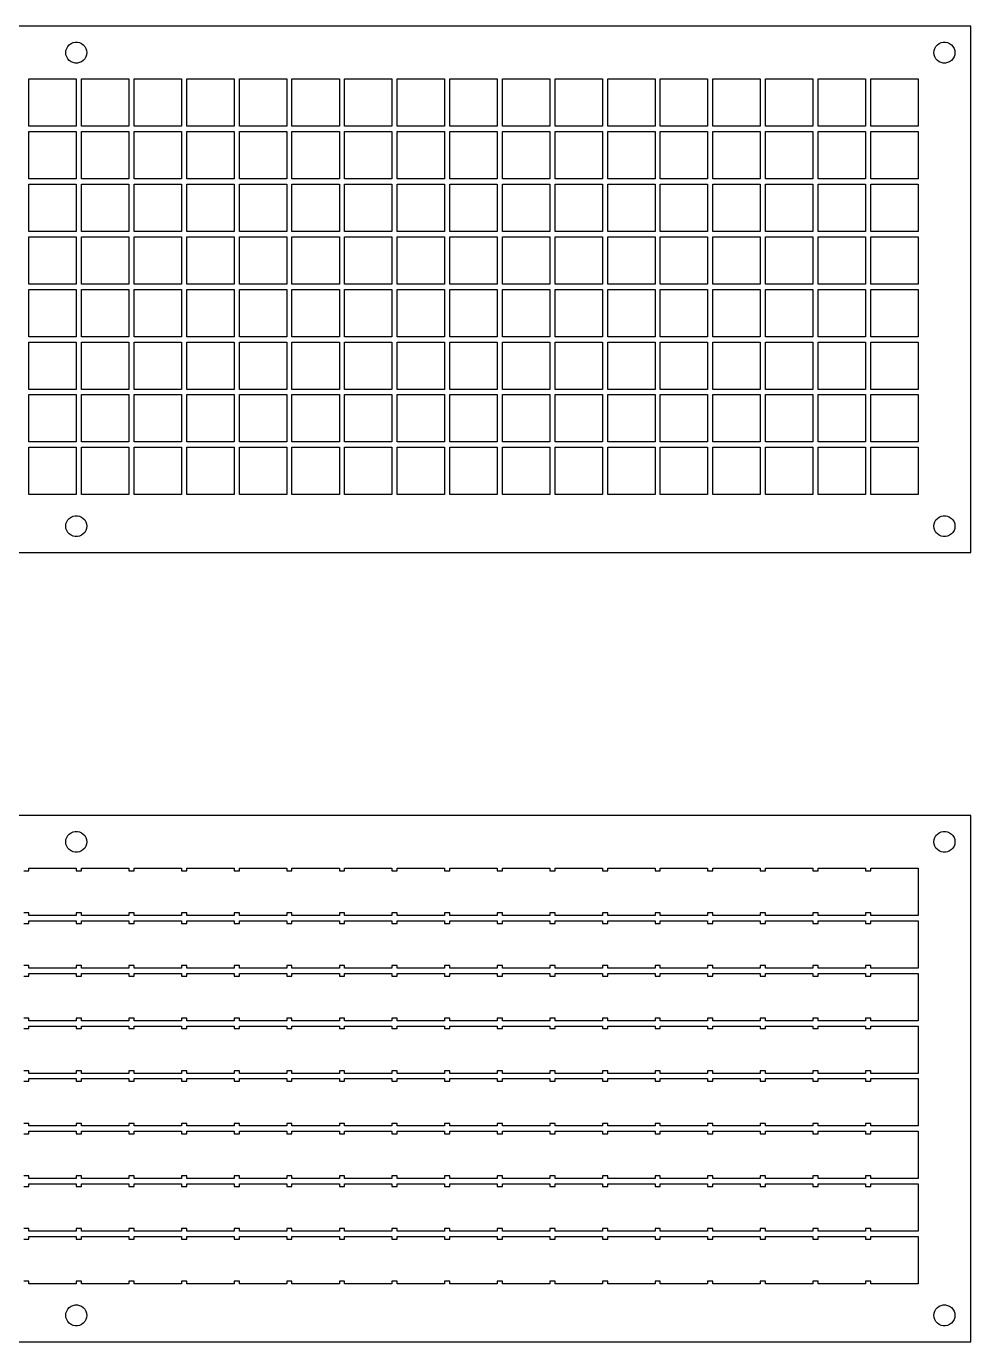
# Model space of a CAD drawing. Header units: metres. Extents: x 0 to 340, y 0 to 250.
# Drawn here: x 160.5 to 340, y 0 to 250 of the extents above; entities that cross this region are included whole.
import ezdxf

# ---------------------------------------------------------------- set-up
doc = ezdxf.new("R2010")
doc.units = ezdxf.units.M

msp = doc.modelspace()

# ---------------------------------------------------------------- linework, layer by layer
for p, q in [((340, 250), (0, 250)), ((340, 150), (340, 250)), ((168, 245), (168.044, 245.416)), ((168.044, 244.584), (168, 245)), ((168.044, 245.416), (168.173, 245.813)), ((168.173, 245.813), (168.382, 246.176)), ((168.382, 246.176), (168.662, 246.486)), ((168.662, 246.486), (169, 246.732)), ((169, 246.732), (169.382, 246.902)), ((169.382, 246.902), (169.791, 246.989)), ((169.791, 246.989), (170.209, 246.989)), ((170.209, 246.989), (170.618, 246.902)), ((170.618, 246.902), (171, 246.732)), ((171, 246.732), (171.338, 246.486)), ((171.338, 246.486), (171.618, 246.176)), ((171.618, 246.176), (171.827, 245.813)), ((171.827, 245.813), (171.956, 245.416)), ((171.956, 245.416), (172, 245)), ((172, 245), (171.956, 244.584)), ((333, 245), (333.044, 245.416)), ((333.044, 244.584), (333, 245)), ((333.044, 245.416), (333.173, 245.813)), ((333.173, 245.813), (333.382, 246.176)), ((333.382, 246.176), (333.662, 246.486)), ((333.662, 246.486), (334, 246.732)), ((334, 246.732), (334.382, 246.902)), ((334.382, 246.902), (334.791, 246.989)), ((334.791, 246.989), (335.209, 246.989)), ((335.209, 246.989), (335.618, 246.902)), ((335.618, 246.902), (336, 246.732)), ((336, 246.732), (336.338, 246.486)), ((336.338, 246.486), (336.618, 246.176)), ((336.618, 246.176), (336.827, 245.813)), ((336.827, 245.813), (336.956, 245.416)), ((336.956, 245.416), (337, 245)), ((337, 245), (336.956, 244.584)), ((168.173, 244.187), (168.044, 244.584)), ((168.382, 243.824), (168.173, 244.187)), ((168.662, 243.514), (168.382, 243.824)), ((169, 243.268), (168.662, 243.514)), ((169.382, 243.098), (169, 243.268)), ((169.791, 243.011), (169.382, 243.098)), ((170.209, 243.011), (169.791, 243.011)), ((170.618, 243.098), (170.209, 243.011)), ((171, 243.268), (170.618, 243.098)), ((171.338, 243.514), (171, 243.268)), ((171.618, 243.824), (171.338, 243.514)), ((171.827, 244.187), (171.618, 243.824)), ((171.956, 244.584), (171.827, 244.187)), ((333.173, 244.187), (333.044, 244.584)), ((333.382, 243.824), (333.173, 244.187)), ((333.662, 243.514), (333.382, 243.824)), ((334, 243.268), (333.662, 243.514)), ((334.382, 243.098), (334, 243.268)), ((334.791, 243.011), (334.382, 243.098)), ((335.209, 243.011), (334.791, 243.011)), ((335.618, 243.098), (335.209, 243.011)), ((336, 243.268), (335.618, 243.098)), ((336.338, 243.514), (336, 243.268)), ((336.618, 243.824), (336.338, 243.514)), ((336.827, 244.187), (336.618, 243.824)), ((336.956, 244.584), (336.827, 244.187)), ((161, 231), (161, 240)), ((161, 240), (170, 240)), ((170, 240), (170, 231)), ((171, 231), (171, 240)), ((171, 240), (180, 240)), ((180, 240), (180, 231)), ((181, 231), (181, 240)), ((181, 240), (190, 240)), ((190, 240), (190, 231)), ((191, 231), (191, 240)), ((191, 240), (200, 240)), ((200, 240), (200, 231)), ((201, 231), (201, 240)), ((201, 240), (210, 240)), ((210, 240), (210, 231)), ((211, 231), (211, 240)), ((211, 240), (220, 240)), ((220, 240), (220, 231)), ((221, 231), (221, 240)), ((221, 240), (230, 240)), ((230, 240), (230, 231)), ((231, 231), (231, 240)), ((231, 240), (240, 240)), ((240, 240), (240, 231)), ((241, 231), (241, 240)), ((241, 240), (250, 240)), ((250, 240), (250, 231)), ((251, 231), (251, 240)), ((251, 240), (260, 240)), ((260, 240), (260, 231)), ((261, 231), (261, 240)), ((261, 240), (270, 240)), ((270, 240), (270, 231)), ((271, 231), (271, 240)), ((271, 240), (280, 240)), ((280, 240), (280, 231)), ((281, 231), (281, 240)), ((281, 240), (290, 240)), ((290, 240), (290, 231)), ((291, 231), (291, 240)), ((291, 240), (300, 240)), ((300, 240), (300, 231)), ((301, 231), (301, 240)), ((301, 240), (310, 240)), ((310, 240), (310, 231)), ((311, 231), (311, 240)), ((311, 240), (320, 240)), ((320, 240), (320, 231)), ((321, 231), (321, 240)), ((321, 240), (330, 240)), ((330, 240), (330, 231)), ((170, 231), (161, 231)), ((161, 221), (161, 230)), ((161, 230), (170, 230)), ((170, 230), (170, 221)), ((180, 231), (171, 231)), ((171, 221), (171, 230)), ((171, 230), (180, 230)), ((180, 230), (180, 221)), ((190, 231), (181, 231)), ((181, 221), (181, 230)), ((181, 230), (190, 230)), ((190, 230), (190, 221)), ((200, 231), (191, 231)), ((191, 221), (191, 230)), ((191, 230), (200, 230)), ((200, 230), (200, 221)), ((210, 231), (201, 231)), ((201, 221), (201, 230)), ((201, 230), (210, 230)), ((210, 230), (210, 221)), ((220, 231), (211, 231)), ((211, 221), (211, 230)), ((211, 230), (220, 230)), ((220, 230), (220, 221)), ((230, 231), (221, 231)), ((221, 221), (221, 230)), ((221, 230), (230, 230)), ((230, 230), (230, 221)), ((240, 231), (231, 231)), ((231, 221), (231, 230)), ((231, 230), (240, 230)), ((240, 230), (240, 221)), ((250, 231), (241, 231)), ((241, 221), (241, 230)), ((241, 230), (250, 230)), ((250, 230), (250, 221)), ((260, 231), (251, 231)), ((251, 221), (251, 230)), ((251, 230), (260, 230)), ((260, 230), (260, 221)), ((270, 231), (261, 231)), ((261, 221), (261, 230)), ((261, 230), (270, 230)), ((270, 230), (270, 221)), ((280, 231), (271, 231)), ((271, 221), (271, 230)), ((271, 230), (280, 230)), ((280, 230), (280, 221)), ((290, 231), (281, 231)), ((281, 221), (281, 230)), ((281, 230), (290, 230)), ((290, 230), (290, 221)), ((300, 231), (291, 231)), ((291, 221), (291, 230)), ((291, 230), (300, 230)), ((300, 230), (300, 221)), ((310, 231), (301, 231)), ((301, 221), (301, 230)), ((301, 230), (310, 230)), ((310, 230), (310, 221)), ((320, 231), (311, 231)), ((311, 221), (311, 230)), ((311, 230), (320, 230)), ((320, 230), (320, 221)), ((330, 231), (321, 231)), ((321, 221), (321, 230)), ((321, 230), (330, 230)), ((330, 230), (330, 221)), ((170, 221), (161, 221)), ((161, 211), (161, 220)), ((161, 220), (170, 220)), ((170, 220), (170, 211)), ((180, 221), (171, 221)), ((171, 211), (171, 220)), ((171, 220), (180, 220)), ((180, 220), (180, 211)), ((190, 221), (181, 221)), ((181, 211), (181, 220)), ((181, 220), (190, 220)), ((190, 220), (190, 211)), ((200, 221), (191, 221)), ((191, 211), (191, 220)), ((191, 220), (200, 220)), ((200, 220), (200, 211)), ((210, 221), (201, 221)), ((201, 211), (201, 220)), ((201, 220), (210, 220)), ((210, 220), (210, 211)), ((220, 221), (211, 221)), ((211, 211), (211, 220)), ((211, 220), (220, 220)), ((220, 220), (220, 211)), ((230, 221), (221, 221)), ((221, 211), (221, 220)), ((221, 220), (230, 220)), ((230, 220), (230, 211)), ((240, 221), (231, 221)), ((231, 211), (231, 220)), ((231, 220), (240, 220)), ((240, 220), (240, 211)), ((250, 221), (241, 221)), ((241, 211), (241, 220)), ((241, 220), (250, 220)), ((250, 220), (250, 211)), ((260, 221), (251, 221)), ((251, 211), (251, 220)), ((251, 220), (260, 220)), ((260, 220), (260, 211)), ((270, 221), (261, 221)), ((261, 211), (261, 220)), ((261, 220), (270, 220)), ((270, 220), (270, 211)), ((280, 221), (271, 221)), ((271, 211), (271, 220)), ((271, 220), (280, 220)), ((280, 220), (280, 211)), ((290, 221), (281, 221)), ((281, 211), (281, 220)), ((281, 220), (290, 220)), ((290, 220), (290, 211)), ((300, 221), (291, 221)), ((291, 211), (291, 220)), ((291, 220), (300, 220)), ((300, 220), (300, 211)), ((310, 221), (301, 221)), ((301, 211), (301, 220)), ((301, 220), (310, 220)), ((310, 220), (310, 211)), ((320, 221), (311, 221)), ((311, 211), (311, 220)), ((311, 220), (320, 220)), ((320, 220), (320, 211)), ((330, 221), (321, 221)), ((321, 211), (321, 220)), ((321, 220), (330, 220)), ((330, 220), (330, 211)), ((170, 211), (161, 211)), ((161, 201), (161, 210)), ((161, 210), (170, 210)), ((170, 210), (170, 201)), ((180, 211), (171, 211)), ((171, 201), (171, 210)), ((171, 210), (180, 210)), ((180, 210), (180, 201)), ((190, 211), (181, 211)), ((181, 201), (181, 210)), ((181, 210), (190, 210)), ((190, 210), (190, 201)), ((200, 211), (191, 211)), ((191, 201), (191, 210)), ((191, 210), (200, 210)), ((200, 210), (200, 201)), ((210, 211), (201, 211)), ((201, 201), (201, 210)), ((201, 210), (210, 210)), ((210, 210), (210, 201)), ((220, 211), (211, 211)), ((211, 201), (211, 210)), ((211, 210), (220, 210)), ((220, 210), (220, 201)), ((230, 211), (221, 211)), ((221, 201), (221, 210)), ((221, 210), (230, 210)), ((230, 210), (230, 201)), ((240, 211), (231, 211)), ((231, 201), (231, 210)), ((231, 210), (240, 210)), ((240, 210), (240, 201)), ((250, 211), (241, 211)), ((241, 201), (241, 210)), ((241, 210), (250, 210)), ((250, 210), (250, 201)), ((260, 211), (251, 211)), ((251, 201), (251, 210)), ((251, 210), (260, 210)), ((260, 210), (260, 201)), ((270, 211), (261, 211)), ((261, 201), (261, 210)), ((261, 210), (270, 210)), ((270, 210), (270, 201)), ((280, 211), (271, 211)), ((271, 201), (271, 210)), ((271, 210), (280, 210)), ((280, 210), (280, 201)), ((290, 211), (281, 211)), ((281, 201), (281, 210)), ((281, 210), (290, 210)), ((290, 210), (290, 201)), ((300, 211), (291, 211)), ((291, 201), (291, 210)), ((291, 210), (300, 210)), ((300, 210), (300, 201)), ((310, 211), (301, 211)), ((301, 201), (301, 210)), ((301, 210), (310, 210)), ((310, 210), (310, 201)), ((320, 211), (311, 211)), ((311, 201), (311, 210)), ((311, 210), (320, 210)), ((320, 210), (320, 201)), ((330, 211), (321, 211)), ((321, 201), (321, 210)), ((321, 210), (330, 210)), ((330, 210), (330, 201)), ((170, 201), (161, 201)), ((161, 191), (161, 200)), ((161, 200), (170, 200)), ((170, 200), (170, 191)), ((180, 201), (171, 201)), ((171, 191), (171, 200)), ((171, 200), (180, 200)), ((180, 200), (180, 191)), ((190, 201), (181, 201)), ((181, 191), (181, 200)), ((181, 200), (190, 200)), ((190, 200), (190, 191)), ((200, 201), (191, 201)), ((191, 191), (191, 200)), ((191, 200), (200, 200)), ((200, 200), (200, 191)), ((210, 201), (201, 201)), ((201, 191), (201, 200)), ((201, 200), (210, 200)), ((210, 200), (210, 191)), ((220, 201), (211, 201)), ((211, 191), (211, 200)), ((211, 200), (220, 200)), ((220, 200), (220, 191)), ((230, 201), (221, 201)), ((221, 191), (221, 200)), ((221, 200), (230, 200)), ((230, 200), (230, 191)), ((240, 201), (231, 201)), ((231, 191), (231, 200)), ((231, 200), (240, 200)), ((240, 200), (240, 191)), ((250, 201), (241, 201)), ((241, 191), (241, 200)), ((241, 200), (250, 200)), ((250, 200), (250, 191)), ((260, 201), (251, 201)), ((251, 191), (251, 200)), ((251, 200), (260, 200)), ((260, 200), (260, 191)), ((270, 201), (261, 201)), ((261, 191), (261, 200)), ((261, 200), (270, 200)), ((270, 200), (270, 191)), ((280, 201), (271, 201)), ((271, 191), (271, 200)), ((271, 200), (280, 200)), ((280, 200), (280, 191)), ((290, 201), (281, 201)), ((281, 191), (281, 200)), ((281, 200), (290, 200)), ((290, 200), (290, 191)), ((300, 201), (291, 201)), ((291, 191), (291, 200)), ((291, 200), (300, 200)), ((300, 200), (300, 191)), ((310, 201), (301, 201)), ((301, 191), (301, 200)), ((301, 200), (310, 200)), ((310, 200), (310, 191)), ((320, 201), (311, 201)), ((311, 191), (311, 200)), ((311, 200), (320, 200)), ((320, 200), (320, 191)), ((330, 201), (321, 201)), ((321, 191), (321, 200)), ((321, 200), (330, 200)), ((330, 200), (330, 191)), ((170, 191), (161, 191)), ((161, 181), (161, 190)), ((161, 190), (170, 190)), ((170, 190), (170, 181)), ((180, 191), (171, 191)), ((171, 181), (171, 190)), ((171, 190), (180, 190)), ((180, 190), (180, 181)), ((190, 191), (181, 191)), ((181, 181), (181, 190)), ((181, 190), (190, 190)), ((190, 190), (190, 181)), ((200, 191), (191, 191)), ((191, 181), (191, 190)), ((191, 190), (200, 190)), ((200, 190), (200, 181)), ((210, 191), (201, 191)), ((201, 181), (201, 190)), ((201, 190), (210, 190)), ((210, 190), (210, 181)), ((220, 191), (211, 191)), ((211, 181), (211, 190)), ((211, 190), (220, 190)), ((220, 190), (220, 181)), ((230, 191), (221, 191)), ((221, 181), (221, 190)), ((221, 190), (230, 190)), ((230, 190), (230, 181)), ((240, 191), (231, 191)), ((231, 181), (231, 190)), ((231, 190), (240, 190)), ((240, 190), (240, 181)), ((250, 191), (241, 191)), ((241, 181), (241, 190)), ((241, 190), (250, 190)), ((250, 190), (250, 181)), ((260, 191), (251, 191)), ((251, 181), (251, 190)), ((251, 190), (260, 190)), ((260, 190), (260, 181)), ((270, 191), (261, 191)), ((261, 181), (261, 190)), ((261, 190), (270, 190)), ((270, 190), (270, 181)), ((280, 191), (271, 191)), ((271, 181), (271, 190)), ((271, 190), (280, 190)), ((280, 190), (280, 181)), ((290, 191), (281, 191)), ((281, 181), (281, 190)), ((281, 190), (290, 190)), ((290, 190), (290, 181)), ((300, 191), (291, 191)), ((291, 181), (291, 190)), ((291, 190), (300, 190)), ((300, 190), (300, 181)), ((310, 191), (301, 191)), ((301, 181), (301, 190)), ((301, 190), (310, 190)), ((310, 190), (310, 181)), ((320, 191), (311, 191)), ((311, 181), (311, 190)), ((311, 190), (320, 190)), ((320, 190), (320, 181)), ((330, 191), (321, 191)), ((321, 181), (321, 190)), ((321, 190), (330, 190)), ((330, 190), (330, 181)), ((170, 181), (161, 181)), ((161, 171), (161, 180)), ((161, 180), (170, 180)), ((170, 180), (170, 171)), ((180, 181), (171, 181)), ((171, 171), (171, 180)), ((171, 180), (180, 180)), ((180, 180), (180, 171)), ((190, 181), (181, 181)), ((181, 171), (181, 180)), ((181, 180), (190, 180)), ((190, 180), (190, 171)), ((200, 181), (191, 181)), ((191, 171), (191, 180)), ((191, 180), (200, 180)), ((200, 180), (200, 171)), ((210, 181), (201, 181)), ((201, 171), (201, 180)), ((201, 180), (210, 180)), ((210, 180), (210, 171)), ((220, 181), (211, 181)), ((211, 171), (211, 180)), ((211, 180), (220, 180)), ((220, 180), (220, 171)), ((230, 181), (221, 181)), ((221, 171), (221, 180)), ((221, 180), (230, 180)), ((230, 180), (230, 171)), ((240, 181), (231, 181)), ((231, 171), (231, 180)), ((231, 180), (240, 180)), ((240, 180), (240, 171)), ((250, 181), (241, 181)), ((241, 171), (241, 180)), ((241, 180), (250, 180)), ((250, 180), (250, 171)), ((260, 181), (251, 181)), ((251, 171), (251, 180)), ((251, 180), (260, 180)), ((260, 180), (260, 171)), ((270, 181), (261, 181)), ((261, 171), (261, 180)), ((261, 180), (270, 180)), ((270, 180), (270, 171)), ((280, 181), (271, 181)), ((271, 171), (271, 180)), ((271, 180), (280, 180)), ((280, 180), (280, 171)), ((290, 181), (281, 181)), ((281, 171), (281, 180)), ((281, 180), (290, 180)), ((290, 180), (290, 171)), ((300, 181), (291, 181)), ((291, 171), (291, 180)), ((291, 180), (300, 180)), ((300, 180), (300, 171)), ((310, 181), (301, 181)), ((301, 171), (301, 180)), ((301, 180), (310, 180)), ((310, 180), (310, 171)), ((320, 181), (311, 181)), ((311, 171), (311, 180)), ((311, 180), (320, 180)), ((320, 180), (320, 171)), ((330, 181), (321, 181)), ((321, 171), (321, 180)), ((321, 180), (330, 180)), ((330, 180), (330, 171)), ((170, 171), (161, 171)), ((161, 161), (161, 170)), ((161, 170), (170, 170)), ((170, 170), (170, 161)), ((180, 171), (171, 171)), ((171, 161), (171, 170)), ((171, 170), (180, 170)), ((180, 170), (180, 161)), ((190, 171), (181, 171)), ((181, 161), (181, 170)), ((181, 170), (190, 170)), ((190, 170), (190, 161)), ((200, 171), (191, 171)), ((191, 161), (191, 170)), ((191, 170), (200, 170)), ((200, 170), (200, 161)), ((210, 171), (201, 171)), ((201, 161), (201, 170)), ((201, 170), (210, 170)), ((210, 170), (210, 161)), ((220, 171), (211, 171)), ((211, 161), (211, 170)), ((211, 170), (220, 170)), ((220, 170), (220, 161)), ((230, 171), (221, 171)), ((221, 161), (221, 170)), ((221, 170), (230, 170)), ((230, 170), (230, 161)), ((240, 171), (231, 171)), ((231, 161), (231, 170)), ((231, 170), (240, 170)), ((240, 170), (240, 161)), ((250, 171), (241, 171)), ((241, 161), (241, 170)), ((241, 170), (250, 170)), ((250, 170), (250, 161)), ((260, 171), (251, 171)), ((251, 161), (251, 170)), ((251, 170), (260, 170)), ((260, 170), (260, 161)), ((270, 171), (261, 171)), ((261, 161), (261, 170)), ((261, 170), (270, 170)), ((270, 170), (270, 161)), ((280, 171), (271, 171)), ((271, 161), (271, 170)), ((271, 170), (280, 170)), ((280, 170), (280, 161)), ((290, 171), (281, 171)), ((281, 161), (281, 170)), ((281, 170), (290, 170)), ((290, 170), (290, 161)), ((300, 171), (291, 171)), ((291, 161), (291, 170)), ((291, 170), (300, 170)), ((300, 170), (300, 161)), ((310, 171), (301, 171)), ((301, 161), (301, 170)), ((301, 170), (310, 170)), ((310, 170), (310, 161)), ((320, 171), (311, 171)), ((311, 161), (311, 170)), ((311, 170), (320, 170)), ((320, 170), (320, 161)), ((330, 171), (321, 171)), ((321, 161), (321, 170)), ((321, 170), (330, 170)), ((330, 170), (330, 161)), ((170, 161), (161, 161)), ((180, 161), (171, 161)), ((190, 161), (181, 161)), ((200, 161), (191, 161)), ((210, 161), (201, 161)), ((220, 161), (211, 161)), ((230, 161), (221, 161)), ((240, 161), (231, 161)), ((250, 161), (241, 161)), ((260, 161), (251, 161)), ((270, 161), (261, 161)), ((280, 161), (271, 161)), ((290, 161), (281, 161)), ((300, 161), (291, 161)), ((310, 161), (301, 161)), ((320, 161), (311, 161)), ((330, 161), (321, 161)), ((168, 155), (168.044, 155.416)), ((168.044, 154.584), (168, 155)), ((168.044, 155.416), (168.173, 155.813)), ((168.173, 155.813), (168.382, 156.176)), ((168.382, 156.176), (168.662, 156.486)), ((168.662, 156.486), (169, 156.732)), ((169, 156.732), (169.382, 156.902)), ((169.382, 156.902), (169.791, 156.989)), ((169.791, 156.989), (170.209, 156.989)), ((170.209, 156.989), (170.618, 156.902)), ((170.618, 156.902), (171, 156.732)), ((171, 156.732), (171.338, 156.486)), ((171.338, 156.486), (171.618, 156.176)), ((171.618, 156.176), (171.827, 155.813)), ((171.827, 155.813), (171.956, 155.416)), ((171.956, 155.416), (172, 155)), ((172, 155), (171.956, 154.584)), ((333, 155), (333.044, 155.416)), ((333.044, 154.584), (333, 155)), ((333.044, 155.416), (333.173, 155.813)), ((333.173, 155.813), (333.382, 156.176)), ((333.382, 156.176), (333.662, 156.486)), ((333.662, 156.486), (334, 156.732)), ((334, 156.732), (334.382, 156.902)), ((334.382, 156.902), (334.791, 156.989)), ((334.791, 156.989), (335.209, 156.989)), ((335.209, 156.989), (335.618, 156.902)), ((335.618, 156.902), (336, 156.732)), ((336, 156.732), (336.338, 156.486)), ((336.338, 156.486), (336.618, 156.176)), ((336.618, 156.176), (336.827, 155.813)), ((336.827, 155.813), (336.956, 155.416)), ((336.956, 155.416), (337, 155)), ((337, 155), (336.956, 154.584)), ((168.173, 154.187), (168.044, 154.584)), ((168.382, 153.824), (168.173, 154.187)), ((168.662, 153.514), (168.382, 153.824)), ((169, 153.268), (168.662, 153.514)), ((169.382, 153.098), (169, 153.268)), ((169.791, 153.011), (169.382, 153.098)), ((170.209, 153.011), (169.791, 153.011)), ((170.618, 153.098), (170.209, 153.011)), ((171, 153.268), (170.618, 153.098)), ((171.338, 153.514), (171, 153.268)), ((171.618, 153.824), (171.338, 153.514)), ((171.827, 154.187), (171.618, 153.824)), ((171.956, 154.584), (171.827, 154.187)), ((333.173, 154.187), (333.044, 154.584)), ((333.382, 153.824), (333.173, 154.187)), ((333.662, 153.514), (333.382, 153.824)), ((334, 153.268), (333.662, 153.514)), ((334.382, 153.098), (334, 153.268)), ((334.791, 153.011), (334.382, 153.098)), ((335.209, 153.011), (334.791, 153.011)), ((335.618, 153.098), (335.209, 153.011)), ((336, 153.268), (335.618, 153.098)), ((336.338, 153.514), (336, 153.268)), ((336.618, 153.824), (336.338, 153.514)), ((336.827, 154.187), (336.618, 153.824)), ((336.956, 154.584), (336.827, 154.187)), ((0, 150), (340, 150)), ((340, 100), (0, 100)), ((340, 0), (340, 100)), ((168, 95), (168.044, 95.4158)), ((168.044, 94.5842), (168, 95)), ((168.044, 95.4158), (168.173, 95.8135)), ((168.173, 95.8135), (168.382, 96.1756)), ((168.382, 96.1756), (168.662, 96.4863)), ((168.662, 96.4863), (169, 96.732)), ((169, 96.732), (169.382, 96.9021)), ((169.382, 96.9021), (169.791, 96.989)), ((169.791, 96.989), (170.209, 96.989)), ((170.209, 96.989), (170.618, 96.9021)), ((170.618, 96.9021), (171, 96.732)), ((171, 96.732), (171.338, 96.4863)), ((171.338, 96.4863), (171.618, 96.1756)), ((171.618, 96.1756), (171.827, 95.8135)), ((171.827, 95.8135), (171.956, 95.4158)), ((171.956, 95.4158), (172, 95)), ((172, 95), (171.956, 94.5842)), ((333, 95), (333.044, 95.4158)), ((333.044, 94.5842), (333, 95)), ((333.044, 95.4158), (333.173, 95.8135)), ((333.173, 95.8135), (333.382, 96.1756)), ((333.382, 96.1756), (333.662, 96.4863)), ((333.662, 96.4863), (334, 96.732)), ((334, 96.732), (334.382, 96.9021)), ((334.382, 96.9021), (334.791, 96.989)), ((334.791, 96.989), (335.209, 96.989)), ((335.209, 96.989), (335.618, 96.9021)), ((335.618, 96.9021), (336, 96.732)), ((336, 96.732), (336.338, 96.4863)), ((336.338, 96.4863), (336.618, 96.1756)), ((336.618, 96.1756), (336.827, 95.8135)), ((336.827, 95.8135), (336.956, 95.4158)), ((336.956, 95.4158), (337, 95)), ((337, 95), (336.956, 94.5842)), ((168.173, 94.1865), (168.044, 94.5842)), ((168.382, 93.8244), (168.173, 94.1865)), ((168.662, 93.5137), (168.382, 93.8244)), ((169, 93.2679), (168.662, 93.5137)), ((169.382, 93.0979), (169, 93.2679)), ((169.791, 93.011), (169.382, 93.0979)), ((170.209, 93.011), (169.791, 93.011)), ((170.618, 93.0979), (170.209, 93.011)), ((171, 93.2679), (170.618, 93.0979)), ((171.338, 93.5137), (171, 93.2679)), ((171.618, 93.8244), (171.338, 93.5137)), ((171.827, 94.1865), (171.618, 93.8244)), ((171.956, 94.5842), (171.827, 94.1865)), ((333.173, 94.1865), (333.044, 94.5842)), ((333.382, 93.8244), (333.173, 94.1865)), ((333.662, 93.5137), (333.382, 93.8244)), ((334, 93.2679), (333.662, 93.5137)), ((334.382, 93.0979), (334, 93.2679)), ((334.791, 93.011), (334.382, 93.0979)), ((335.209, 93.011), (334.791, 93.011)), ((335.618, 93.0979), (335.209, 93.011)), ((336, 93.2679), (335.618, 93.0979)), ((336.338, 93.5137), (336, 93.2679)), ((336.618, 93.8244), (336.338, 93.5137)), ((336.827, 94.1865), (336.618, 93.8244)), ((336.956, 94.5842), (336.827, 94.1865)), ((161, 89.5), (161, 90)), ((161, 90), (170, 90)), ((170, 90), (170, 89.5)), ((171, 89.5), (171, 90)), ((171, 90), (180, 90)), ((180, 90), (180, 89.5)), ((181, 89.5), (181, 90)), ((181, 90), (190, 90)), ((190, 90), (190, 89.5)), ((191, 89.5), (191, 90)), ((191, 90), (200, 90)), ((200, 90), (200, 89.5)), ((201, 89.5), (201, 90)), ((201, 90), (210, 90)), ((210, 90), (210, 89.5)), ((211, 89.5), (211, 90)), ((211, 90), (220, 90)), ((220, 90), (220, 89.5)), ((221, 89.5), (221, 90)), ((221, 90), (230, 90)), ((230, 90), (230, 89.5)), ((231, 89.5), (231, 90)), ((231, 90), (240, 90)), ((240, 90), (240, 89.5)), ((241, 89.5), (241, 90)), ((241, 90), (250, 90)), ((250, 90), (250, 89.5)), ((251, 89.5), (251, 90)), ((251, 90), (260, 90)), ((260, 90), (260, 89.5)), ((261, 89.5), (261, 90)), ((261, 90), (270, 90)), ((270, 90), (270, 89.5)), ((271, 89.5), (271, 90)), ((271, 90), (280, 90)), ((280, 90), (280, 89.5)), ((281, 89.5), (281, 90)), ((281, 90), (290, 90)), ((290, 90), (290, 89.5)), ((291, 89.5), (291, 90)), ((291, 90), (300, 90)), ((300, 90), (300, 89.5)), ((301, 89.5), (301, 90)), ((301, 90), (310, 90)), ((310, 90), (310, 89.5)), ((311, 89.5), (311, 90)), ((311, 90), (320, 90)), ((320, 90), (320, 89.5)), ((321, 89.5), (321, 90)), ((321, 90), (330, 90)), ((330, 90), (330, 81)), ((160, 89.5), (161, 89.5)), ((170, 89.5), (171, 89.5)), ((180, 89.5), (181, 89.5)), ((190, 89.5), (191, 89.5)), ((200, 89.5), (201, 89.5)), ((210, 89.5), (211, 89.5)), ((220, 89.5), (221, 89.5)), ((230, 89.5), (231, 89.5)), ((240, 89.5), (241, 89.5)), ((250, 89.5), (251, 89.5)), ((260, 89.5), (261, 89.5)), ((270, 89.5), (271, 89.5)), ((280, 89.5), (281, 89.5)), ((290, 89.5), (291, 89.5)), ((300, 89.5), (301, 89.5)), ((310, 89.5), (311, 89.5)), ((320, 89.5), (321, 89.5)), ((161, 81.5), (160, 81.5)), ((161, 81), (161, 81.5)), ((170, 81), (161, 81)), ((161, 79.5), (161, 80)), ((161, 80), (170, 80)), ((171, 81.5), (170, 81.5)), ((170, 81.5), (170, 81)), ((170, 80), (170, 79.5)), ((171, 81), (171, 81.5)), ((180, 81), (171, 81)), ((171, 79.5), (171, 80)), ((171, 80), (180, 80)), ((181, 81.5), (180, 81.5)), ((180, 81.5), (180, 81)), ((180, 80), (180, 79.5)), ((181, 81), (181, 81.5)), ((190, 81), (181, 81)), ((181, 79.5), (181, 80)), ((181, 80), (190, 80)), ((191, 81.5), (190, 81.5)), ((190, 81.5), (190, 81)), ((190, 80), (190, 79.5)), ((191, 81), (191, 81.5)), ((200, 81), (191, 81)), ((191, 79.5), (191, 80)), ((191, 80), (200, 80)), ((201, 81.5), (200, 81.5)), ((200, 81.5), (200, 81)), ((200, 80), (200, 79.5)), ((201, 81), (201, 81.5)), ((210, 81), (201, 81)), ((201, 79.5), (201, 80)), ((201, 80), (210, 80)), ((211, 81.5), (210, 81.5)), ((210, 81.5), (210, 81)), ((210, 80), (210, 79.5)), ((211, 81), (211, 81.5)), ((220, 81), (211, 81)), ((211, 79.5), (211, 80)), ((211, 80), (220, 80)), ((221, 81.5), (220, 81.5)), ((220, 81.5), (220, 81)), ((220, 80), (220, 79.5)), ((221, 81), (221, 81.5)), ((230, 81), (221, 81)), ((221, 79.5), (221, 80)), ((221, 80), (230, 80)), ((231, 81.5), (230, 81.5)), ((230, 81.5), (230, 81)), ((230, 80), (230, 79.5)), ((231, 81), (231, 81.5)), ((240, 81), (231, 81)), ((231, 79.5), (231, 80)), ((231, 80), (240, 80)), ((241, 81.5), (240, 81.5)), ((240, 81.5), (240, 81)), ((240, 80), (240, 79.5)), ((241, 81), (241, 81.5)), ((250, 81), (241, 81)), ((241, 79.5), (241, 80)), ((241, 80), (250, 80)), ((251, 81.5), (250, 81.5)), ((250, 81.5), (250, 81)), ((250, 80), (250, 79.5)), ((251, 81), (251, 81.5)), ((260, 81), (251, 81)), ((251, 79.5), (251, 80)), ((251, 80), (260, 80)), ((261, 81.5), (260, 81.5)), ((260, 81.5), (260, 81)), ((260, 80), (260, 79.5)), ((261, 81), (261, 81.5)), ((270, 81), (261, 81)), ((261, 79.5), (261, 80)), ((261, 80), (270, 80)), ((271, 81.5), (270, 81.5)), ((270, 81.5), (270, 81)), ((270, 80), (270, 79.5)), ((271, 81), (271, 81.5)), ((280, 81), (271, 81)), ((271, 79.5), (271, 80)), ((271, 80), (280, 80)), ((281, 81.5), (280, 81.5)), ((280, 81.5), (280, 81)), ((280, 80), (280, 79.5)), ((281, 81), (281, 81.5)), ((290, 81), (281, 81)), ((281, 79.5), (281, 80)), ((281, 80), (290, 80)), ((291, 81.5), (290, 81.5)), ((290, 81.5), (290, 81)), ((290, 80), (290, 79.5)), ((291, 81), (291, 81.5)), ((300, 81), (291, 81)), ((291, 79.5), (291, 80)), ((291, 80), (300, 80)), ((301, 81.5), (300, 81.5)), ((300, 81.5), (300, 81)), ((300, 80), (300, 79.5)), ((301, 81), (301, 81.5)), ((310, 81), (301, 81)), ((301, 79.5), (301, 80)), ((301, 80), (310, 80)), ((311, 81.5), (310, 81.5)), ((310, 81.5), (310, 81)), ((310, 80), (310, 79.5)), ((311, 81), (311, 81.5)), ((320, 81), (311, 81)), ((311, 79.5), (311, 80)), ((311, 80), (320, 80)), ((321, 81.5), (320, 81.5)), ((320, 81.5), (320, 81)), ((320, 80), (320, 79.5)), ((321, 81), (321, 81.5)), ((330, 81), (321, 81)), ((321, 79.5), (321, 80)), ((321, 80), (330, 80)), ((330, 80), (330, 71)), ((160, 79.5), (161, 79.5)), ((170, 79.5), (171, 79.5)), ((180, 79.5), (181, 79.5)), ((190, 79.5), (191, 79.5)), ((200, 79.5), (201, 79.5)), ((210, 79.5), (211, 79.5)), ((220, 79.5), (221, 79.5)), ((230, 79.5), (231, 79.5)), ((240, 79.5), (241, 79.5)), ((250, 79.5), (251, 79.5)), ((260, 79.5), (261, 79.5)), ((270, 79.5), (271, 79.5)), ((280, 79.5), (281, 79.5)), ((290, 79.5), (291, 79.5)), ((300, 79.5), (301, 79.5)), ((310, 79.5), (311, 79.5)), ((320, 79.5), (321, 79.5)), ((161, 71.5), (160, 71.5)), ((161, 71), (161, 71.5)), ((170, 71), (161, 71)), ((161, 69.5), (161, 70)), ((161, 70), (170, 70)), ((171, 71.5), (170, 71.5)), ((170, 71.5), (170, 71)), ((170, 70), (170, 69.5)), ((171, 71), (171, 71.5)), ((180, 71), (171, 71)), ((171, 69.5), (171, 70)), ((171, 70), (180, 70)), ((181, 71.5), (180, 71.5)), ((180, 71.5), (180, 71)), ((180, 70), (180, 69.5)), ((181, 71), (181, 71.5)), ((190, 71), (181, 71)), ((181, 69.5), (181, 70)), ((181, 70), (190, 70)), ((191, 71.5), (190, 71.5)), ((190, 71.5), (190, 71)), ((190, 70), (190, 69.5)), ((191, 71), (191, 71.5)), ((200, 71), (191, 71)), ((191, 69.5), (191, 70)), ((191, 70), (200, 70)), ((201, 71.5), (200, 71.5)), ((200, 71.5), (200, 71)), ((200, 70), (200, 69.5)), ((201, 71), (201, 71.5)), ((210, 71), (201, 71)), ((201, 69.5), (201, 70)), ((201, 70), (210, 70)), ((211, 71.5), (210, 71.5)), ((210, 71.5), (210, 71)), ((210, 70), (210, 69.5)), ((211, 71), (211, 71.5)), ((220, 71), (211, 71)), ((211, 69.5), (211, 70)), ((211, 70), (220, 70)), ((221, 71.5), (220, 71.5)), ((220, 71.5), (220, 71)), ((220, 70), (220, 69.5)), ((221, 71), (221, 71.5)), ((230, 71), (221, 71)), ((221, 69.5), (221, 70)), ((221, 70), (230, 70)), ((231, 71.5), (230, 71.5)), ((230, 71.5), (230, 71)), ((230, 70), (230, 69.5)), ((231, 71), (231, 71.5)), ((240, 71), (231, 71)), ((231, 69.5), (231, 70)), ((231, 70), (240, 70)), ((241, 71.5), (240, 71.5)), ((240, 71.5), (240, 71)), ((240, 70), (240, 69.5)), ((241, 71), (241, 71.5)), ((250, 71), (241, 71)), ((241, 69.5), (241, 70)), ((241, 70), (250, 70)), ((251, 71.5), (250, 71.5)), ((250, 71.5), (250, 71)), ((250, 70), (250, 69.5)), ((251, 71), (251, 71.5)), ((260, 71), (251, 71)), ((251, 69.5), (251, 70)), ((251, 70), (260, 70)), ((261, 71.5), (260, 71.5)), ((260, 71.5), (260, 71)), ((260, 70), (260, 69.5)), ((261, 71), (261, 71.5)), ((270, 71), (261, 71)), ((261, 69.5), (261, 70)), ((261, 70), (270, 70)), ((271, 71.5), (270, 71.5)), ((270, 71.5), (270, 71)), ((270, 70), (270, 69.5)), ((271, 71), (271, 71.5)), ((280, 71), (271, 71)), ((271, 69.5), (271, 70)), ((271, 70), (280, 70)), ((281, 71.5), (280, 71.5)), ((280, 71.5), (280, 71)), ((280, 70), (280, 69.5)), ((281, 71), (281, 71.5)), ((290, 71), (281, 71)), ((281, 69.5), (281, 70)), ((281, 70), (290, 70)), ((291, 71.5), (290, 71.5)), ((290, 71.5), (290, 71)), ((290, 70), (290, 69.5)), ((291, 71), (291, 71.5)), ((300, 71), (291, 71)), ((291, 69.5), (291, 70)), ((291, 70), (300, 70)), ((301, 71.5), (300, 71.5)), ((300, 71.5), (300, 71)), ((300, 70), (300, 69.5)), ((301, 71), (301, 71.5)), ((310, 71), (301, 71)), ((301, 69.5), (301, 70)), ((301, 70), (310, 70)), ((311, 71.5), (310, 71.5)), ((310, 71.5), (310, 71)), ((310, 70), (310, 69.5)), ((311, 71), (311, 71.5)), ((320, 71), (311, 71)), ((311, 69.5), (311, 70)), ((311, 70), (320, 70)), ((321, 71.5), (320, 71.5)), ((320, 71.5), (320, 71)), ((320, 70), (320, 69.5)), ((321, 71), (321, 71.5)), ((330, 71), (321, 71)), ((321, 69.5), (321, 70)), ((321, 70), (330, 70)), ((330, 70), (330, 61)), ((160, 69.5), (161, 69.5)), ((170, 69.5), (171, 69.5)), ((180, 69.5), (181, 69.5)), ((190, 69.5), (191, 69.5)), ((200, 69.5), (201, 69.5)), ((210, 69.5), (211, 69.5)), ((220, 69.5), (221, 69.5)), ((230, 69.5), (231, 69.5)), ((240, 69.5), (241, 69.5)), ((250, 69.5), (251, 69.5)), ((260, 69.5), (261, 69.5)), ((270, 69.5), (271, 69.5)), ((280, 69.5), (281, 69.5)), ((290, 69.5), (291, 69.5)), ((300, 69.5), (301, 69.5)), ((310, 69.5), (311, 69.5)), ((320, 69.5), (321, 69.5)), ((161, 61.5), (160, 61.5)), ((161, 61), (161, 61.5)), ((170, 61), (161, 61)), ((161, 59.5), (161, 60)), ((161, 60), (170, 60)), ((171, 61.5), (170, 61.5)), ((170, 61.5), (170, 61)), ((170, 60), (170, 59.5)), ((171, 61), (171, 61.5)), ((180, 61), (171, 61)), ((171, 59.5), (171, 60)), ((171, 60), (180, 60)), ((181, 61.5), (180, 61.5)), ((180, 61.5), (180, 61)), ((180, 60), (180, 59.5)), ((181, 61), (181, 61.5)), ((190, 61), (181, 61)), ((181, 59.5), (181, 60)), ((181, 60), (190, 60)), ((191, 61.5), (190, 61.5)), ((190, 61.5), (190, 61)), ((190, 60), (190, 59.5)), ((191, 61), (191, 61.5)), ((200, 61), (191, 61)), ((191, 59.5), (191, 60)), ((191, 60), (200, 60)), ((201, 61.5), (200, 61.5)), ((200, 61.5), (200, 61)), ((200, 60), (200, 59.5)), ((201, 61), (201, 61.5)), ((210, 61), (201, 61)), ((201, 59.5), (201, 60)), ((201, 60), (210, 60)), ((211, 61.5), (210, 61.5)), ((210, 61.5), (210, 61)), ((210, 60), (210, 59.5)), ((211, 61), (211, 61.5)), ((220, 61), (211, 61)), ((211, 59.5), (211, 60)), ((211, 60), (220, 60)), ((221, 61.5), (220, 61.5)), ((220, 61.5), (220, 61)), ((220, 60), (220, 59.5)), ((221, 61), (221, 61.5)), ((230, 61), (221, 61)), ((221, 59.5), (221, 60)), ((221, 60), (230, 60)), ((231, 61.5), (230, 61.5)), ((230, 61.5), (230, 61)), ((230, 60), (230, 59.5)), ((231, 61), (231, 61.5)), ((240, 61), (231, 61)), ((231, 59.5), (231, 60)), ((231, 60), (240, 60)), ((241, 61.5), (240, 61.5)), ((240, 61.5), (240, 61)), ((240, 60), (240, 59.5)), ((241, 61), (241, 61.5)), ((250, 61), (241, 61)), ((241, 59.5), (241, 60)), ((241, 60), (250, 60)), ((251, 61.5), (250, 61.5)), ((250, 61.5), (250, 61)), ((250, 60), (250, 59.5)), ((251, 61), (251, 61.5)), ((260, 61), (251, 61)), ((251, 59.5), (251, 60)), ((251, 60), (260, 60)), ((261, 61.5), (260, 61.5)), ((260, 61.5), (260, 61)), ((260, 60), (260, 59.5)), ((261, 61), (261, 61.5)), ((270, 61), (261, 61)), ((261, 59.5), (261, 60)), ((261, 60), (270, 60)), ((271, 61.5), (270, 61.5)), ((270, 61.5), (270, 61)), ((270, 60), (270, 59.5)), ((271, 61), (271, 61.5)), ((280, 61), (271, 61)), ((271, 59.5), (271, 60)), ((271, 60), (280, 60)), ((281, 61.5), (280, 61.5)), ((280, 61.5), (280, 61)), ((280, 60), (280, 59.5)), ((281, 61), (281, 61.5)), ((290, 61), (281, 61)), ((281, 59.5), (281, 60)), ((281, 60), (290, 60)), ((291, 61.5), (290, 61.5)), ((290, 61.5), (290, 61)), ((290, 60), (290, 59.5)), ((291, 61), (291, 61.5)), ((300, 61), (291, 61)), ((291, 59.5), (291, 60)), ((291, 60), (300, 60)), ((301, 61.5), (300, 61.5)), ((300, 61.5), (300, 61)), ((300, 60), (300, 59.5)), ((301, 61), (301, 61.5)), ((310, 61), (301, 61)), ((301, 59.5), (301, 60)), ((301, 60), (310, 60)), ((311, 61.5), (310, 61.5)), ((310, 61.5), (310, 61)), ((310, 60), (310, 59.5)), ((311, 61), (311, 61.5)), ((320, 61), (311, 61)), ((311, 59.5), (311, 60)), ((311, 60), (320, 60)), ((321, 61.5), (320, 61.5)), ((320, 61.5), (320, 61)), ((320, 60), (320, 59.5)), ((321, 61), (321, 61.5)), ((330, 61), (321, 61)), ((321, 59.5), (321, 60)), ((321, 60), (330, 60)), ((330, 60), (330, 51)), ((160, 59.5), (161, 59.5)), ((170, 59.5), (171, 59.5)), ((180, 59.5), (181, 59.5)), ((190, 59.5), (191, 59.5)), ((200, 59.5), (201, 59.5)), ((210, 59.5), (211, 59.5)), ((220, 59.5), (221, 59.5)), ((230, 59.5), (231, 59.5)), ((240, 59.5), (241, 59.5)), ((250, 59.5), (251, 59.5)), ((260, 59.5), (261, 59.5)), ((270, 59.5), (271, 59.5)), ((280, 59.5), (281, 59.5)), ((290, 59.5), (291, 59.5)), ((300, 59.5), (301, 59.5)), ((310, 59.5), (311, 59.5)), ((320, 59.5), (321, 59.5)), ((161, 51.5), (160, 51.5)), ((161, 51), (161, 51.5)), ((170, 51), (161, 51)), ((161, 49.5), (161, 50)), ((161, 50), (170, 50)), ((171, 51.5), (170, 51.5)), ((170, 51.5), (170, 51)), ((170, 50), (170, 49.5)), ((171, 51), (171, 51.5)), ((180, 51), (171, 51)), ((171, 49.5), (171, 50)), ((171, 50), (180, 50)), ((181, 51.5), (180, 51.5)), ((180, 51.5), (180, 51)), ((180, 50), (180, 49.5)), ((181, 51), (181, 51.5)), ((190, 51), (181, 51)), ((181, 49.5), (181, 50)), ((181, 50), (190, 50)), ((191, 51.5), (190, 51.5)), ((190, 51.5), (190, 51)), ((190, 50), (190, 49.5)), ((191, 51), (191, 51.5)), ((200, 51), (191, 51)), ((191, 49.5), (191, 50)), ((191, 50), (200, 50)), ((201, 51.5), (200, 51.5)), ((200, 51.5), (200, 51)), ((200, 50), (200, 49.5)), ((201, 51), (201, 51.5)), ((210, 51), (201, 51)), ((201, 49.5), (201, 50)), ((201, 50), (210, 50)), ((211, 51.5), (210, 51.5)), ((210, 51.5), (210, 51)), ((210, 50), (210, 49.5)), ((211, 51), (211, 51.5)), ((220, 51), (211, 51)), ((211, 49.5), (211, 50)), ((211, 50), (220, 50)), ((221, 51.5), (220, 51.5)), ((220, 51.5), (220, 51)), ((220, 50), (220, 49.5)), ((221, 51), (221, 51.5)), ((230, 51), (221, 51)), ((221, 49.5), (221, 50)), ((221, 50), (230, 50)), ((231, 51.5), (230, 51.5)), ((230, 51.5), (230, 51)), ((230, 50), (230, 49.5)), ((231, 51), (231, 51.5)), ((240, 51), (231, 51)), ((231, 49.5), (231, 50)), ((231, 50), (240, 50)), ((241, 51.5), (240, 51.5)), ((240, 51.5), (240, 51)), ((240, 50), (240, 49.5)), ((241, 51), (241, 51.5)), ((250, 51), (241, 51)), ((241, 49.5), (241, 50)), ((241, 50), (250, 50)), ((251, 51.5), (250, 51.5)), ((250, 51.5), (250, 51)), ((250, 50), (250, 49.5)), ((251, 51), (251, 51.5)), ((260, 51), (251, 51)), ((251, 49.5), (251, 50)), ((251, 50), (260, 50)), ((261, 51.5), (260, 51.5)), ((260, 51.5), (260, 51)), ((260, 50), (260, 49.5)), ((261, 51), (261, 51.5)), ((270, 51), (261, 51)), ((261, 49.5), (261, 50)), ((261, 50), (270, 50)), ((271, 51.5), (270, 51.5)), ((270, 51.5), (270, 51)), ((270, 50), (270, 49.5)), ((271, 51), (271, 51.5)), ((280, 51), (271, 51)), ((271, 49.5), (271, 50)), ((271, 50), (280, 50)), ((281, 51.5), (280, 51.5)), ((280, 51.5), (280, 51)), ((280, 50), (280, 49.5)), ((281, 51), (281, 51.5)), ((290, 51), (281, 51)), ((281, 49.5), (281, 50)), ((281, 50), (290, 50)), ((291, 51.5), (290, 51.5)), ((290, 51.5), (290, 51)), ((290, 50), (290, 49.5)), ((291, 51), (291, 51.5)), ((300, 51), (291, 51)), ((291, 49.5), (291, 50)), ((291, 50), (300, 50)), ((301, 51.5), (300, 51.5)), ((300, 51.5), (300, 51)), ((300, 50), (300, 49.5)), ((301, 51), (301, 51.5)), ((310, 51), (301, 51)), ((301, 49.5), (301, 50)), ((301, 50), (310, 50)), ((311, 51.5), (310, 51.5)), ((310, 51.5), (310, 51)), ((310, 50), (310, 49.5)), ((311, 51), (311, 51.5)), ((320, 51), (311, 51)), ((311, 49.5), (311, 50)), ((311, 50), (320, 50)), ((321, 51.5), (320, 51.5)), ((320, 51.5), (320, 51)), ((320, 50), (320, 49.5)), ((321, 51), (321, 51.5)), ((330, 51), (321, 51)), ((321, 49.5), (321, 50)), ((321, 50), (330, 50)), ((330, 50), (330, 41)), ((160, 49.5), (161, 49.5)), ((170, 49.5), (171, 49.5)), ((180, 49.5), (181, 49.5)), ((190, 49.5), (191, 49.5)), ((200, 49.5), (201, 49.5)), ((210, 49.5), (211, 49.5)), ((220, 49.5), (221, 49.5)), ((230, 49.5), (231, 49.5)), ((240, 49.5), (241, 49.5)), ((250, 49.5), (251, 49.5)), ((260, 49.5), (261, 49.5)), ((270, 49.5), (271, 49.5)), ((280, 49.5), (281, 49.5)), ((290, 49.5), (291, 49.5)), ((300, 49.5), (301, 49.5)), ((310, 49.5), (311, 49.5)), ((320, 49.5), (321, 49.5)), ((161, 41.5), (160, 41.5)), ((161, 41), (161, 41.5)), ((170, 41), (161, 41)), ((161, 39.5), (161, 40)), ((161, 40), (170, 40)), ((171, 41.5), (170, 41.5)), ((170, 41.5), (170, 41)), ((170, 40), (170, 39.5)), ((171, 41), (171, 41.5)), ((180, 41), (171, 41)), ((171, 39.5), (171, 40)), ((171, 40), (180, 40)), ((181, 41.5), (180, 41.5)), ((180, 41.5), (180, 41)), ((180, 40), (180, 39.5)), ((181, 41), (181, 41.5)), ((190, 41), (181, 41)), ((181, 39.5), (181, 40)), ((181, 40), (190, 40)), ((191, 41.5), (190, 41.5)), ((190, 41.5), (190, 41)), ((190, 40), (190, 39.5)), ((191, 41), (191, 41.5)), ((200, 41), (191, 41)), ((191, 39.5), (191, 40)), ((191, 40), (200, 40)), ((201, 41.5), (200, 41.5)), ((200, 41.5), (200, 41)), ((200, 40), (200, 39.5)), ((201, 41), (201, 41.5)), ((210, 41), (201, 41)), ((201, 39.5), (201, 40)), ((201, 40), (210, 40)), ((211, 41.5), (210, 41.5)), ((210, 41.5), (210, 41)), ((210, 40), (210, 39.5)), ((211, 41), (211, 41.5)), ((220, 41), (211, 41)), ((211, 39.5), (211, 40)), ((211, 40), (220, 40)), ((221, 41.5), (220, 41.5)), ((220, 41.5), (220, 41)), ((220, 40), (220, 39.5)), ((221, 41), (221, 41.5)), ((230, 41), (221, 41)), ((221, 39.5), (221, 40)), ((221, 40), (230, 40)), ((231, 41.5), (230, 41.5)), ((230, 41.5), (230, 41)), ((230, 40), (230, 39.5)), ((231, 41), (231, 41.5)), ((240, 41), (231, 41)), ((231, 39.5), (231, 40)), ((231, 40), (240, 40)), ((241, 41.5), (240, 41.5)), ((240, 41.5), (240, 41)), ((240, 40), (240, 39.5)), ((241, 41), (241, 41.5)), ((250, 41), (241, 41)), ((241, 39.5), (241, 40)), ((241, 40), (250, 40)), ((251, 41.5), (250, 41.5)), ((250, 41.5), (250, 41)), ((250, 40), (250, 39.5)), ((251, 41), (251, 41.5)), ((260, 41), (251, 41)), ((251, 39.5), (251, 40)), ((251, 40), (260, 40)), ((261, 41.5), (260, 41.5)), ((260, 41.5), (260, 41)), ((260, 40), (260, 39.5)), ((261, 41), (261, 41.5)), ((270, 41), (261, 41)), ((261, 39.5), (261, 40)), ((261, 40), (270, 40)), ((271, 41.5), (270, 41.5)), ((270, 41.5), (270, 41)), ((270, 40), (270, 39.5)), ((271, 41), (271, 41.5)), ((280, 41), (271, 41)), ((271, 39.5), (271, 40)), ((271, 40), (280, 40)), ((281, 41.5), (280, 41.5)), ((280, 41.5), (280, 41)), ((280, 40), (280, 39.5)), ((281, 41), (281, 41.5)), ((290, 41), (281, 41)), ((281, 39.5), (281, 40)), ((281, 40), (290, 40)), ((291, 41.5), (290, 41.5)), ((290, 41.5), (290, 41)), ((290, 40), (290, 39.5)), ((291, 41), (291, 41.5)), ((300, 41), (291, 41)), ((291, 39.5), (291, 40)), ((291, 40), (300, 40)), ((301, 41.5), (300, 41.5)), ((300, 41.5), (300, 41)), ((300, 40), (300, 39.5)), ((301, 41), (301, 41.5)), ((310, 41), (301, 41)), ((301, 39.5), (301, 40)), ((301, 40), (310, 40)), ((311, 41.5), (310, 41.5)), ((310, 41.5), (310, 41)), ((310, 40), (310, 39.5)), ((311, 41), (311, 41.5)), ((320, 41), (311, 41)), ((311, 39.5), (311, 40)), ((311, 40), (320, 40)), ((321, 41.5), (320, 41.5)), ((320, 41.5), (320, 41)), ((320, 40), (320, 39.5)), ((321, 41), (321, 41.5)), ((330, 41), (321, 41)), ((321, 39.5), (321, 40)), ((321, 40), (330, 40)), ((330, 40), (330, 31)), ((160, 39.5), (161, 39.5)), ((170, 39.5), (171, 39.5)), ((180, 39.5), (181, 39.5)), ((190, 39.5), (191, 39.5)), ((200, 39.5), (201, 39.5)), ((210, 39.5), (211, 39.5)), ((220, 39.5), (221, 39.5)), ((230, 39.5), (231, 39.5)), ((240, 39.5), (241, 39.5)), ((250, 39.5), (251, 39.5)), ((260, 39.5), (261, 39.5)), ((270, 39.5), (271, 39.5)), ((280, 39.5), (281, 39.5)), ((290, 39.5), (291, 39.5)), ((300, 39.5), (301, 39.5)), ((310, 39.5), (311, 39.5)), ((320, 39.5), (321, 39.5)), ((161, 31.5), (160, 31.5)), ((161, 31), (161, 31.5)), ((170, 31), (161, 31)), ((161, 29.5), (161, 30)), ((161, 30), (170, 30)), ((171, 31.5), (170, 31.5)), ((170, 31.5), (170, 31)), ((170, 30), (170, 29.5)), ((171, 31), (171, 31.5)), ((180, 31), (171, 31)), ((171, 29.5), (171, 30)), ((171, 30), (180, 30)), ((181, 31.5), (180, 31.5)), ((180, 31.5), (180, 31)), ((180, 30), (180, 29.5)), ((181, 31), (181, 31.5)), ((190, 31), (181, 31)), ((181, 29.5), (181, 30)), ((181, 30), (190, 30)), ((191, 31.5), (190, 31.5)), ((190, 31.5), (190, 31)), ((190, 30), (190, 29.5)), ((191, 31), (191, 31.5)), ((200, 31), (191, 31)), ((191, 29.5), (191, 30)), ((191, 30), (200, 30)), ((201, 31.5), (200, 31.5)), ((200, 31.5), (200, 31)), ((200, 30), (200, 29.5)), ((201, 31), (201, 31.5)), ((210, 31), (201, 31)), ((201, 29.5), (201, 30)), ((201, 30), (210, 30)), ((211, 31.5), (210, 31.5)), ((210, 31.5), (210, 31)), ((210, 30), (210, 29.5)), ((211, 31), (211, 31.5)), ((220, 31), (211, 31)), ((211, 29.5), (211, 30)), ((211, 30), (220, 30)), ((221, 31.5), (220, 31.5)), ((220, 31.5), (220, 31)), ((220, 30), (220, 29.5)), ((221, 31), (221, 31.5)), ((230, 31), (221, 31)), ((221, 29.5), (221, 30)), ((221, 30), (230, 30)), ((231, 31.5), (230, 31.5)), ((230, 31.5), (230, 31)), ((230, 30), (230, 29.5)), ((231, 31), (231, 31.5)), ((240, 31), (231, 31)), ((231, 29.5), (231, 30)), ((231, 30), (240, 30)), ((241, 31.5), (240, 31.5)), ((240, 31.5), (240, 31)), ((240, 30), (240, 29.5)), ((241, 31), (241, 31.5)), ((250, 31), (241, 31)), ((241, 29.5), (241, 30)), ((241, 30), (250, 30)), ((251, 31.5), (250, 31.5)), ((250, 31.5), (250, 31)), ((250, 30), (250, 29.5)), ((251, 31), (251, 31.5)), ((260, 31), (251, 31)), ((251, 29.5), (251, 30)), ((251, 30), (260, 30)), ((261, 31.5), (260, 31.5)), ((260, 31.5), (260, 31)), ((260, 30), (260, 29.5)), ((261, 31), (261, 31.5)), ((270, 31), (261, 31)), ((261, 29.5), (261, 30)), ((261, 30), (270, 30)), ((271, 31.5), (270, 31.5)), ((270, 31.5), (270, 31)), ((270, 30), (270, 29.5)), ((271, 31), (271, 31.5)), ((280, 31), (271, 31)), ((271, 29.5), (271, 30)), ((271, 30), (280, 30)), ((281, 31.5), (280, 31.5)), ((280, 31.5), (280, 31)), ((280, 30), (280, 29.5)), ((281, 31), (281, 31.5)), ((290, 31), (281, 31)), ((281, 29.5), (281, 30)), ((281, 30), (290, 30)), ((291, 31.5), (290, 31.5)), ((290, 31.5), (290, 31)), ((290, 30), (290, 29.5)), ((291, 31), (291, 31.5)), ((300, 31), (291, 31)), ((291, 29.5), (291, 30)), ((291, 30), (300, 30)), ((301, 31.5), (300, 31.5)), ((300, 31.5), (300, 31)), ((300, 30), (300, 29.5)), ((301, 31), (301, 31.5)), ((310, 31), (301, 31)), ((301, 29.5), (301, 30)), ((301, 30), (310, 30)), ((311, 31.5), (310, 31.5)), ((310, 31.5), (310, 31)), ((310, 30), (310, 29.5)), ((311, 31), (311, 31.5)), ((320, 31), (311, 31)), ((311, 29.5), (311, 30)), ((311, 30), (320, 30)), ((321, 31.5), (320, 31.5)), ((320, 31.5), (320, 31)), ((320, 30), (320, 29.5)), ((321, 31), (321, 31.5)), ((330, 31), (321, 31)), ((321, 29.5), (321, 30)), ((321, 30), (330, 30)), ((330, 30), (330, 21)), ((160, 29.5), (161, 29.5)), ((170, 29.5), (171, 29.5)), ((180, 29.5), (181, 29.5)), ((190, 29.5), (191, 29.5)), ((200, 29.5), (201, 29.5)), ((210, 29.5), (211, 29.5)), ((220, 29.5), (221, 29.5)), ((230, 29.5), (231, 29.5)), ((240, 29.5), (241, 29.5)), ((250, 29.5), (251, 29.5)), ((260, 29.5), (261, 29.5)), ((270, 29.5), (271, 29.5)), ((280, 29.5), (281, 29.5)), ((290, 29.5), (291, 29.5)), ((300, 29.5), (301, 29.5)), ((310, 29.5), (311, 29.5)), ((320, 29.5), (321, 29.5)), ((161, 21.5), (160, 21.5)), ((161, 21), (161, 21.5)), ((170, 21), (161, 21)), ((161, 19.5), (161, 20)), ((161, 20), (170, 20)), ((171, 21.5), (170, 21.5)), ((170, 21.5), (170, 21)), ((170, 20), (170, 19.5)), ((171, 21), (171, 21.5)), ((180, 21), (171, 21)), ((171, 19.5), (171, 20)), ((171, 20), (180, 20)), ((181, 21.5), (180, 21.5)), ((180, 21.5), (180, 21)), ((180, 20), (180, 19.5)), ((181, 21), (181, 21.5)), ((190, 21), (181, 21)), ((181, 19.5), (181, 20)), ((181, 20), (190, 20)), ((191, 21.5), (190, 21.5)), ((190, 21.5), (190, 21)), ((190, 20), (190, 19.5)), ((191, 21), (191, 21.5)), ((200, 21), (191, 21)), ((191, 19.5), (191, 20)), ((191, 20), (200, 20)), ((201, 21.5), (200, 21.5)), ((200, 21.5), (200, 21)), ((200, 20), (200, 19.5)), ((201, 21), (201, 21.5)), ((210, 21), (201, 21)), ((201, 19.5), (201, 20)), ((201, 20), (210, 20)), ((211, 21.5), (210, 21.5)), ((210, 21.5), (210, 21)), ((210, 20), (210, 19.5)), ((211, 21), (211, 21.5)), ((220, 21), (211, 21)), ((211, 19.5), (211, 20)), ((211, 20), (220, 20)), ((221, 21.5), (220, 21.5)), ((220, 21.5), (220, 21)), ((220, 20), (220, 19.5)), ((221, 21), (221, 21.5)), ((230, 21), (221, 21)), ((221, 19.5), (221, 20)), ((221, 20), (230, 20)), ((231, 21.5), (230, 21.5)), ((230, 21.5), (230, 21)), ((230, 20), (230, 19.5)), ((231, 21), (231, 21.5)), ((240, 21), (231, 21)), ((231, 19.5), (231, 20)), ((231, 20), (240, 20)), ((241, 21.5), (240, 21.5)), ((240, 21.5), (240, 21)), ((240, 20), (240, 19.5)), ((241, 21), (241, 21.5)), ((250, 21), (241, 21)), ((241, 19.5), (241, 20)), ((241, 20), (250, 20)), ((251, 21.5), (250, 21.5)), ((250, 21.5), (250, 21)), ((250, 20), (250, 19.5)), ((251, 21), (251, 21.5)), ((260, 21), (251, 21)), ((251, 19.5), (251, 20)), ((251, 20), (260, 20)), ((261, 21.5), (260, 21.5)), ((260, 21.5), (260, 21)), ((260, 20), (260, 19.5)), ((261, 21), (261, 21.5)), ((270, 21), (261, 21)), ((261, 19.5), (261, 20)), ((261, 20), (270, 20)), ((271, 21.5), (270, 21.5)), ((270, 21.5), (270, 21)), ((270, 20), (270, 19.5)), ((271, 21), (271, 21.5)), ((280, 21), (271, 21)), ((271, 19.5), (271, 20)), ((271, 20), (280, 20)), ((281, 21.5), (280, 21.5)), ((280, 21.5), (280, 21)), ((280, 20), (280, 19.5)), ((281, 21), (281, 21.5)), ((290, 21), (281, 21)), ((281, 19.5), (281, 20)), ((281, 20), (290, 20)), ((291, 21.5), (290, 21.5)), ((290, 21.5), (290, 21)), ((290, 20), (290, 19.5)), ((291, 21), (291, 21.5)), ((300, 21), (291, 21)), ((291, 19.5), (291, 20)), ((291, 20), (300, 20)), ((301, 21.5), (300, 21.5)), ((300, 21.5), (300, 21)), ((300, 20), (300, 19.5)), ((301, 21), (301, 21.5)), ((310, 21), (301, 21)), ((301, 19.5), (301, 20)), ((301, 20), (310, 20)), ((311, 21.5), (310, 21.5)), ((310, 21.5), (310, 21)), ((310, 20), (310, 19.5)), ((311, 21), (311, 21.5)), ((320, 21), (311, 21)), ((311, 19.5), (311, 20)), ((311, 20), (320, 20)), ((321, 21.5), (320, 21.5)), ((320, 21.5), (320, 21)), ((320, 20), (320, 19.5)), ((321, 21), (321, 21.5)), ((330, 21), (321, 21)), ((321, 19.5), (321, 20)), ((321, 20), (330, 20)), ((330, 20), (330, 11)), ((160, 19.5), (161, 19.5)), ((170, 19.5), (171, 19.5)), ((180, 19.5), (181, 19.5)), ((190, 19.5), (191, 19.5)), ((200, 19.5), (201, 19.5)), ((210, 19.5), (211, 19.5)), ((220, 19.5), (221, 19.5)), ((230, 19.5), (231, 19.5)), ((240, 19.5), (241, 19.5)), ((250, 19.5), (251, 19.5)), ((260, 19.5), (261, 19.5)), ((270, 19.5), (271, 19.5)), ((280, 19.5), (281, 19.5)), ((290, 19.5), (291, 19.5)), ((300, 19.5), (301, 19.5)), ((310, 19.5), (311, 19.5)), ((320, 19.5), (321, 19.5)), ((161, 11.5), (160, 11.5)), ((161, 11), (161, 11.5)), ((170, 11), (161, 11)), ((171, 11.5), (170, 11.5)), ((170, 11.5), (170, 11)), ((171, 11), (171, 11.5)), ((180, 11), (171, 11)), ((181, 11.5), (180, 11.5)), ((180, 11.5), (180, 11)), ((181, 11), (181, 11.5)), ((190, 11), (181, 11)), ((191, 11.5), (190, 11.5)), ((190, 11.5), (190, 11)), ((191, 11), (191, 11.5)), ((200, 11), (191, 11)), ((201, 11.5), (200, 11.5)), ((200, 11.5), (200, 11)), ((201, 11), (201, 11.5)), ((210, 11), (201, 11)), ((211, 11.5), (210, 11.5)), ((210, 11.5), (210, 11)), ((211, 11), (211, 11.5)), ((220, 11), (211, 11)), ((221, 11.5), (220, 11.5)), ((220, 11.5), (220, 11)), ((221, 11), (221, 11.5)), ((230, 11), (221, 11)), ((231, 11.5), (230, 11.5)), ((230, 11.5), (230, 11)), ((231, 11), (231, 11.5)), ((240, 11), (231, 11)), ((241, 11.5), (240, 11.5)), ((240, 11.5), (240, 11)), ((241, 11), (241, 11.5)), ((250, 11), (241, 11)), ((251, 11.5), (250, 11.5)), ((250, 11.5), (250, 11)), ((251, 11), (251, 11.5)), ((260, 11), (251, 11)), ((261, 11.5), (260, 11.5)), ((260, 11.5), (260, 11)), ((261, 11), (261, 11.5)), ((270, 11), (261, 11)), ((271, 11.5), (270, 11.5)), ((270, 11.5), (270, 11)), ((271, 11), (271, 11.5)), ((280, 11), (271, 11)), ((281, 11.5), (280, 11.5)), ((280, 11.5), (280, 11)), ((281, 11), (281, 11.5)), ((290, 11), (281, 11)), ((291, 11.5), (290, 11.5)), ((290, 11.5), (290, 11)), ((291, 11), (291, 11.5)), ((300, 11), (291, 11)), ((301, 11.5), (300, 11.5)), ((300, 11.5), (300, 11)), ((301, 11), (301, 11.5)), ((310, 11), (301, 11)), ((311, 11.5), (310, 11.5)), ((310, 11.5), (310, 11)), ((311, 11), (311, 11.5)), ((320, 11), (311, 11)), ((321, 11.5), (320, 11.5)), ((320, 11.5), (320, 11)), ((321, 11), (321, 11.5)), ((330, 11), (321, 11)), ((168, 5), (168.044, 5.41582)), ((168.044, 4.58417), (168, 5)), ((168.044, 5.41582), (168.173, 5.81346)), ((168.173, 5.81346), (168.382, 6.17557)), ((168.382, 6.17557), (168.662, 6.48628)), ((168.662, 6.48628), (169, 6.73204)), ((169, 6.73204), (169.382, 6.9021)), ((169.382, 6.9021), (169.791, 6.98903)), ((169.791, 6.98903), (170.209, 6.98903)), ((170.209, 6.98903), (170.618, 6.9021)), ((170.618, 6.9021), (171, 6.73204)), ((171, 6.73204), (171.338, 6.48628)), ((171.338, 6.48628), (171.618, 6.17557)), ((171.618, 6.17557), (171.827, 5.81346)), ((171.827, 5.81346), (171.956, 5.41582)), ((171.956, 5.41582), (172, 5)), ((172, 5), (171.956, 4.58417)), ((333, 5), (333.044, 5.41582)), ((333.044, 4.58417), (333, 5)), ((333.044, 5.41582), (333.173, 5.81346)), ((333.173, 5.81346), (333.382, 6.17557)), ((333.382, 6.17557), (333.662, 6.48628)), ((333.662, 6.48628), (334, 6.73204)), ((334, 6.73204), (334.382, 6.9021)), ((334.382, 6.9021), (334.791, 6.98903)), ((334.791, 6.98903), (335.209, 6.98903)), ((335.209, 6.98903), (335.618, 6.9021)), ((335.618, 6.9021), (336, 6.73204)), ((336, 6.73204), (336.338, 6.48628)), ((336.338, 6.48628), (336.618, 6.17557)), ((336.618, 6.17557), (336.827, 5.81346)), ((336.827, 5.81346), (336.956, 5.41582)), ((336.956, 5.41582), (337, 5)), ((337, 5), (336.956, 4.58417)), ((168.173, 4.18652), (168.044, 4.58417)), ((168.382, 3.82442), (168.173, 4.18652)), ((168.662, 3.5137), (168.382, 3.82442)), ((169, 3.26794), (168.662, 3.5137)), ((169.382, 3.09789), (169, 3.26794)), ((169.791, 3.01096), (169.382, 3.09789)), ((170.209, 3.01096), (169.791, 3.01096)), ((170.618, 3.09789), (170.209, 3.01096)), ((171, 3.26794), (170.618, 3.09789)), ((171.338, 3.5137), (171, 3.26794)), ((171.618, 3.82442), (171.338, 3.5137)), ((171.827, 4.18652), (171.618, 3.82442)), ((171.956, 4.58417), (171.827, 4.18652)), ((333.173, 4.18652), (333.044, 4.58417)), ((333.382, 3.82442), (333.173, 4.18652)), ((333.662, 3.5137), (333.382, 3.82442)), ((334, 3.26794), (333.662, 3.5137)), ((334.382, 3.09789), (334, 3.26794)), ((334.791, 3.01096), (334.382, 3.09789)), ((335.209, 3.01096), (334.791, 3.01096)), ((335.618, 3.09789), (335.209, 3.01096)), ((336, 3.26794), (335.618, 3.09789)), ((336.338, 3.5137), (336, 3.26794)), ((336.618, 3.82442), (336.338, 3.5137)), ((336.827, 4.18652), (336.618, 3.82442)), ((336.956, 4.58417), (336.827, 4.18652)), ((0, 0), (340, 0))]:
    msp.add_line(p, q)

doc.saveas('drawing.dxf')
